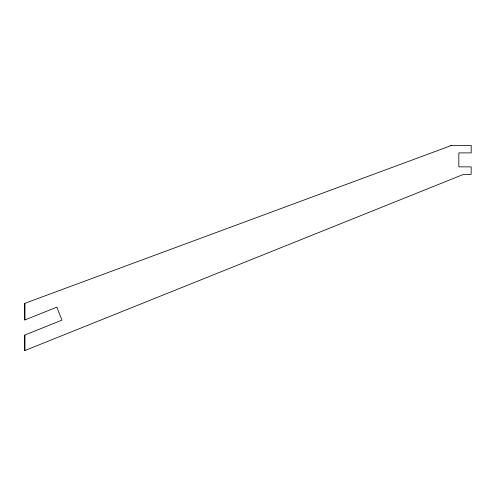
<?xml version="1.0" encoding="UTF-8"?>
<svg xmlns="http://www.w3.org/2000/svg" width="496" height="496" viewBox="0 0 496 496"><rect width="100%" height="100%" fill="white"/><g stroke="black" fill="none" stroke-linecap="round" stroke-linejoin="round"><path stroke-width="0.74" d="M450.752 145.421L471.2 145.421L471.2 152.898L458.85 152.898L458.85 166.873L471.188 166.873L471.119 174.412L463.462 174.412L24.8 350.579L24.8 335.054L61.975 320.125L56.767 307.154L24.8 319.994L24.8 303.335L451.608 145.421M24.8 303.335L24.8 319.994M24.8 335.054L24.8 350.579"/></g></svg>
